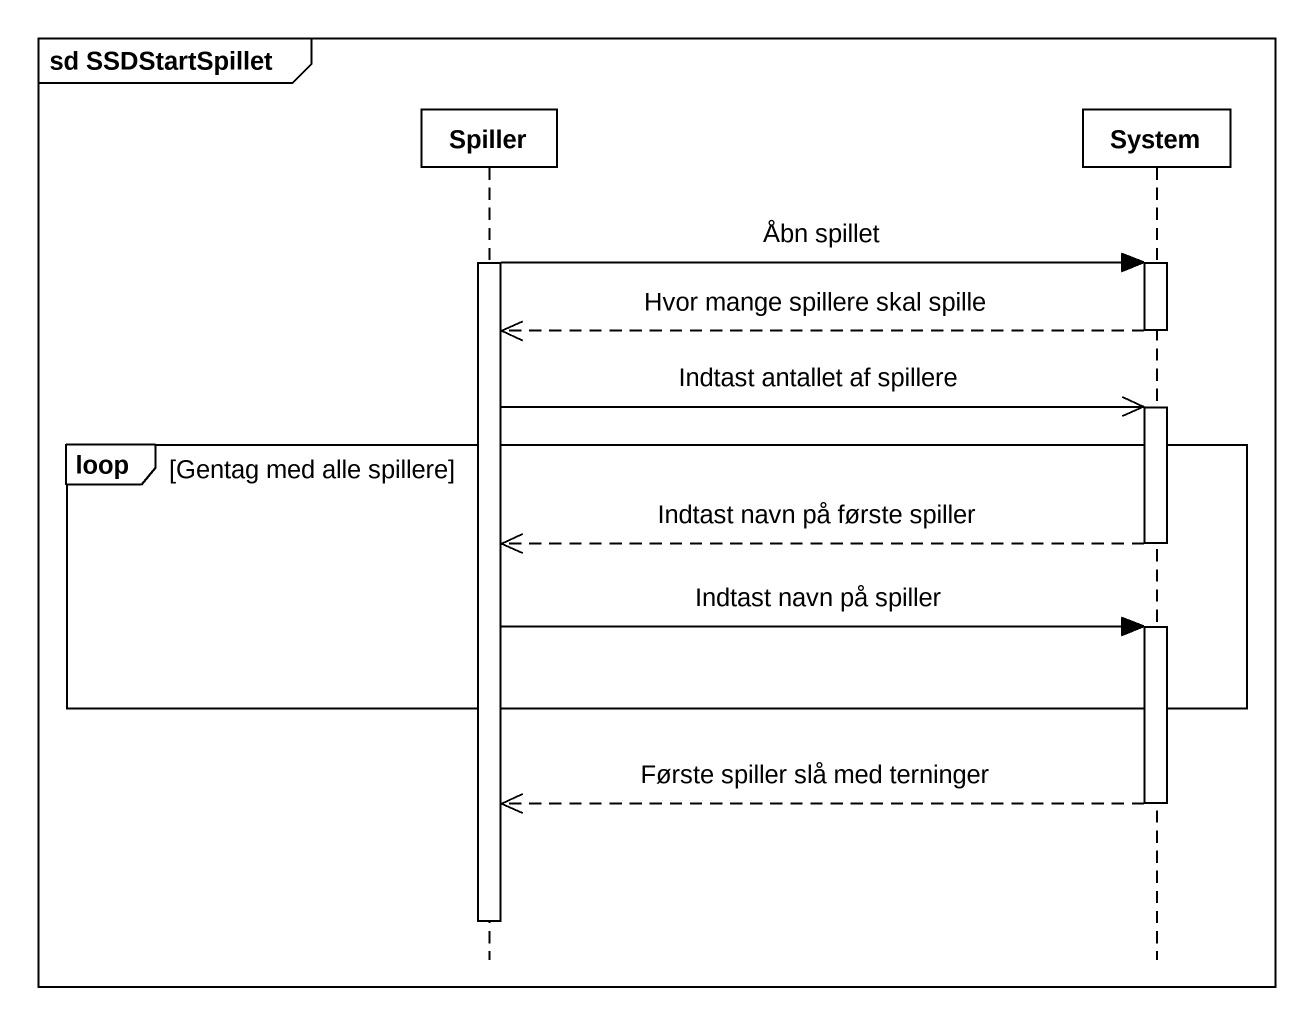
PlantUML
@startuml
mainframe sd SSDStartSpillet
hide footbox
participant Spiller
participant System

activate Spiller
Spiller -> System : Åbn spillet
activate System
System -->> Spiller : Hvor mange spillere skal spille
deactivate System
Spiller ->> System : Indtast antallet af spillere
activate System
loop Gentag med alle spillere
  System -->> Spiller : Indtast navn på første spiller
  deactivate System
  Spiller -> System : Indtast navn på spiller
  activate System
end
System -->> Spiller : Første spiller slå med terninger
deactivate System
deactivate Spiller
@enduml
